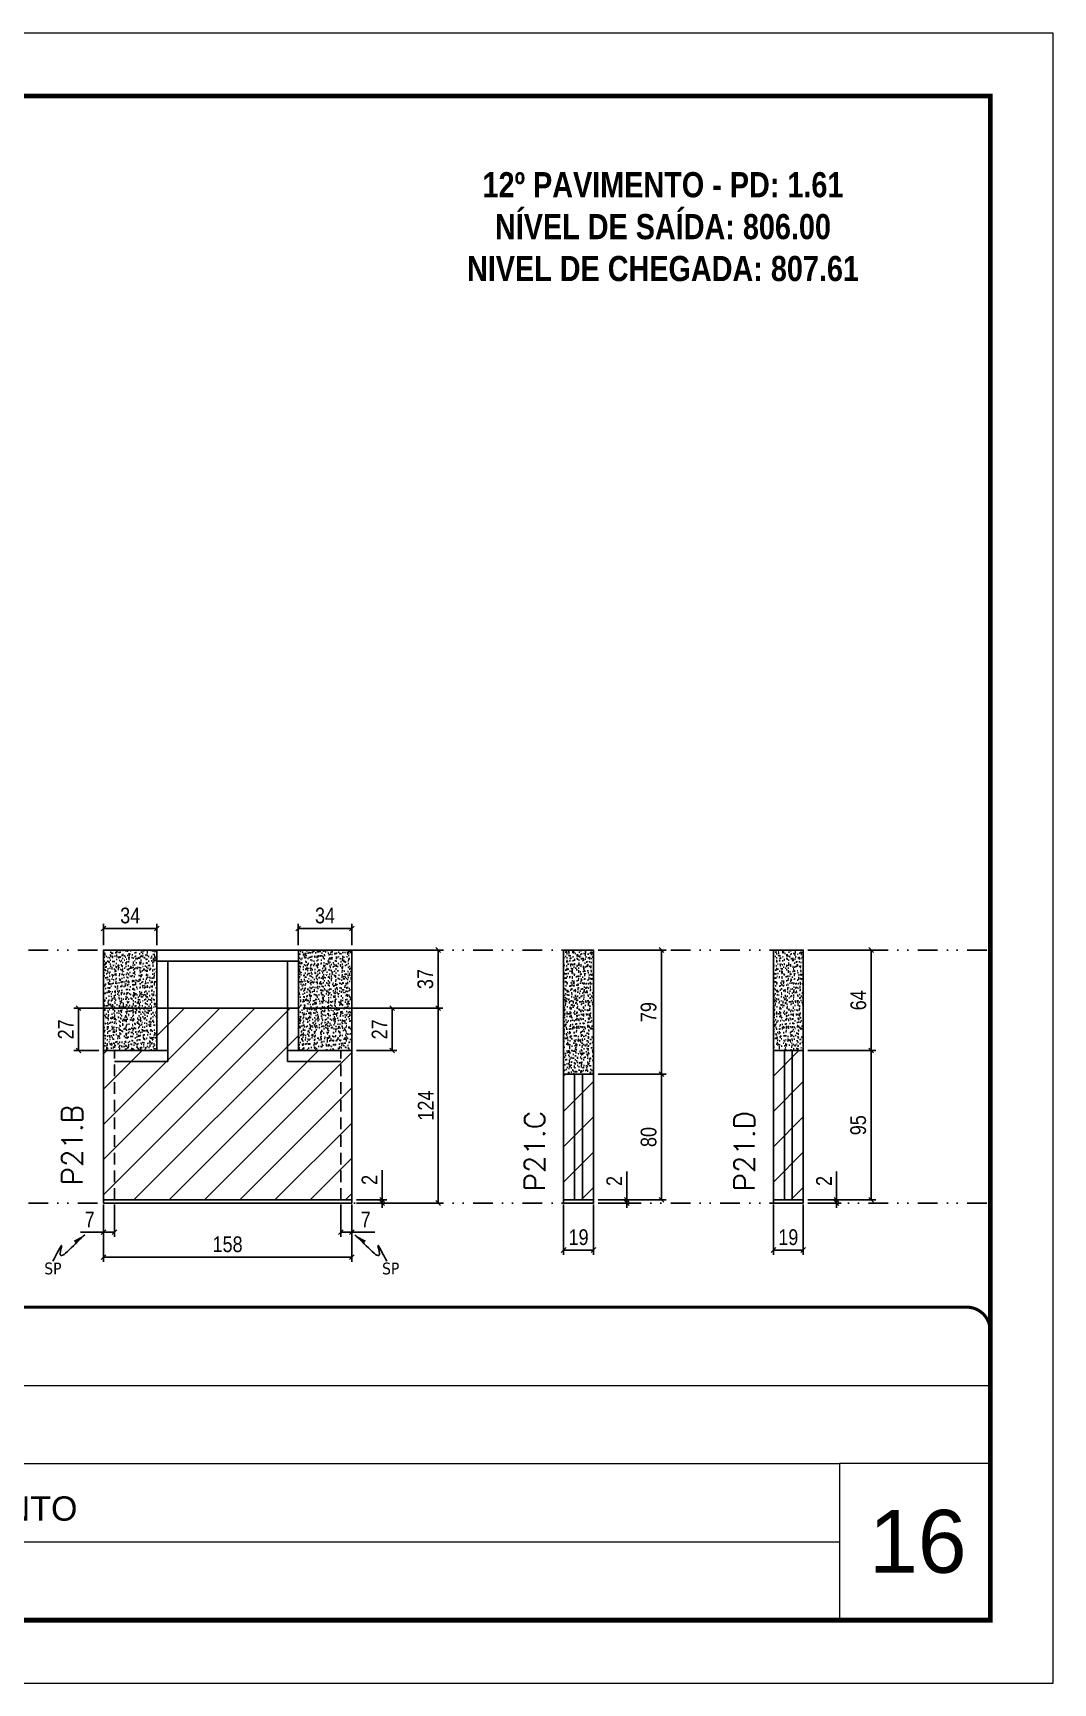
# Model space of a CAD drawing. Extents: x 808 to 7089, y -98 to 17032.
# Drawn here: x 6412 to 7062, y 12537 to 13587 of the extents above; entities that cross this region are included whole.
import ezdxf

# ---------------------------------------------------------------- set-up
doc = ezdxf.new("R2010")
doc.units = 0
for name, pattern in [('CONTINUO', [0]), ('DASHED', [0.75, 0.5, -0.25]), ('DIVIDE2', [0.625, 0.25, -0.125, 0, -0.125, 0, -0.125]), ('HIDDEN', [0.375, 0.25, -0.125])]:
    doc.linetypes.add(name, pattern=pattern)
for name, color, linetype, lineweight in [('CARIMBO', 255, 'Continuous', 9), ('Folhas', 255, 'Continuous', 9), ('REAPROVEITAMENTO', 251, 'Continuous', 9), ('SARRAFO DE PRESSAO', 251, 'DASHED', 9), ('Texto Seção', 7, 'Continuous', 15)]:
    doc.layers.add(name, color=color, linetype=linetype, lineweight=lineweight)
for name, color, linetype in [('COTA', 241, 'Continuous'), ('NOMENCLATURA', 7, 'Continuous'), ('Nível', 160, 'Continuous'), ('Painéis', 200, 'Continuous'), ('SARR_2.2x7', 40, 'Continuous'), ('Sarrafo de Pressão', 42, 'HIDDEN'), ('texto', 7, 'Continuous')]:
    doc.layers.add(name, color=color, linetype=linetype)
doc.styles.add('ARIAL', font='arial.ttf')
doc.styles.add('COTA TECNICA', font='techl___.ttf', dxfattribs={"height": 10})
doc.styles.add('COTA TECNICA-50', font='techl___.ttf', dxfattribs={"height": 10})
doc.styles.add('REGUA-120', font='ROMANS.shx', dxfattribs={"height": 15})
doc.styles.add('ROMANC', font='techb___.ttf', dxfattribs={"height": 2.5})
doc.styles.get("Standard").update_dxf_attribs({"font": 'arial.ttf'})
doc.dimstyles.new('COTA PAINEL-50', dxfattribs={"dimtxt": 10, "dimasz": 3, "dimexe": 3, "dimexo": 3, "dimgap": 3, "dimtad": 1, "dimdec": 1, "dimzin": 12, "dimdsep": 46, "dimtxsty": 'COTA TECNICA-50', "dimblk1": 'OBLIQUE', "dimblk2": 'OBLIQUE', "dimsah": 1, "dimcen": 0.9, "dimclrd": 4, "dimclre": 4, "dimclrt": 240, "dimadec": 1, "dimazin": 3, "dimtfac": 1, "dimtdec": 1, "dimtmove": 0, "dimatfit": 3, "dimfxl": 1, "dimtolj": 1, "dimtzin": 12, "dimarcsym": 0})
doc.dimstyles.new('PAINEL', dxfattribs={"dimtxt": 10, "dimasz": 3, "dimexe": 3, "dimexo": 3, "dimgap": 3, "dimtad": 1, "dimdec": 1, "dimzin": 12, "dimdsep": 46, "dimtxsty": 'COTA TECNICA', "dimblk1": 'OBLIQUE', "dimblk2": 'OBLIQUE', "dimsah": 1, "dimcen": 0.9, "dimclrd": 4, "dimclre": 4, "dimclrt": 240, "dimadec": 1, "dimazin": 3, "dimtfac": 1, "dimtdec": 1, "dimtmove": 0, "dimatfit": 3, "dimfxl": 1, "dimtolj": 1, "dimtzin": 12, "dimarcsym": 0})
doc.dimstyles.get("Standard").update_dxf_attribs({"dimtxt": 0.18, "dimasz": 0.18, "dimexe": 0.18, "dimexo": 0.0625, "dimgap": 0.09, "dimtad": 0, "dimtih": 1, "dimtoh": 1, "dimdec": 4, "dimzin": 0, "dimdsep": 46, "dimtxsty": 'Standard', "dimcen": 0.09, "dimadec": 0, "dimazin": 0, "dimtfac": 1, "dimtdec": 4, "dimtofl": 0, "dimtmove": 0, "dimatfit": 3, "dimfxl": 1, "dimtolj": 1, "dimtzin": 0, "dimarcsym": 0})
pattern_1 = [(50, (-103.8127, 0), (5.4655401, -0.4781726), [0.5715, -6.2865]), (355, (-103.8127, 0), (-1.0573026, 5.7317054), [0.4572, -5.0292175]), (100.451445, (-103.357, -0.04), (4.4082374, 5.2535326), [0.4857003, -5.3427073]), (46.1842, (-103.813, 1.524), (8.1323712, -1.2612698), [0.85725, -9.42975]), (96.63556, (-103.135, 1.419), (7.122124, 7.4227837), [0.7285507, -8.0140682]), (351.18415, (-103.813, 1.524), (7.122124, 7.4227837), [0.685799, -7.543792]), (21, (-103.0507, 1.143), (4.5484317, -3.067956), [0.5715, -6.2865]), (326, (-103.0507, 1.143), (1.8540609, 5.525639), [0.4572, -5.0292]), (71.451445, (-102.6716, 0.8873), (6.4024926, 2.457683), [0.4857003, -5.3426981]), (37.5, (-103.8127, 0), (0.0926581, 2.53665117), [0, -4.96824, 0, -5.1054, 0, -5.04825]), (7.5, (-103.8127, 0), (2.0045899, 3.00541724), [0, -2.91084, 0, -4.85394, 0, -1.92405]), (327.5, (-105.512, 0), (4.06771786, -0.17186232), [0, -1.905, 0, -5.9436, 0, -7.8867]), (317.5, (-106.274, 0), (4.4438754, 0.7627947), [0, -2.4765, 0, -3.94716, 0, -5.6007])]

# ---------------------------------------------------------------- blocks, each defined once
blk = doc.blocks.new('9999999999')
at = {"color": 30, "linetype": 'CONTINUO'}
for p, q in [((98564.6, 34379.6), (99584, 34379.6)), ((98564.6, 34329.8), (99488, 34329.8)), ((99584, 34329.8), (99488, 34329.8)), ((99488, 34329.8), (99488, 34230.2)), ((98564.6, 34280), (99488, 34280))]:
    blk.add_line(p, q, dxfattribs=at)
at = {"color": 30, "linetype": 'CONTINUO', "const_width": 2}
blk.add_lwpolyline([(99584, 34230.2), (99584, 34414.4, 0.414214), (99569, 34429.4), (98229, 34429.4, 0.414214), (98214, 34414.4), (98214, 34245.2, 0.414214), (98229, 34230.2), (99584, 34230.2)], format="xyb", dxfattribs=at)
at = {"layer": 'Folhas'}
blk.add_lwpolyline([(98139, 34190.2), (99624, 34190.2), (99624, 35240.2), (98139, 35240.2)], close=True, dxfattribs=at)
at = {"layer": 'Folhas', "color": 30, "const_width": 3}
blk.add_lwpolyline([(98214, 34230.2), (99584, 34230.2), (99584, 35200.2), (98214, 35200.2)], close=True, dxfattribs=at)
at = {"color": 7, "linetype": 'Continuous', "ltscale": 5, "style": 'ARIAL'}
blk.add_text('12º PAVIMENTO', height=15.483, dxfattribs=at).set_placement((98837.7, 34293.5))
blk = doc.blocks.new('_Oblique')
at = {"color": 0, "linetype": 'ByBlock', "lineweight": -2}
blk.add_line((-0.5, -0.5), (0.5, 0.5), dxfattribs=at)
blk = doc.blocks.new('*D1432')
at = {"layer": 'COTA', "color": 4, "lineweight": -2, "transparency": 16777216}
for p, q in [((6457.3, 12841.2), (6457.3, 12804.8)), ((6615.3, 12841.2), (6615.3, 12804.8)), ((6457.3, 12807.8), (6615.3, 12807.8))]:
    blk.add_line(p, q, dxfattribs=at)
at = {"layer": 'Defpoints', "color": 0, "transparency": 16777216}
for p in [(6457.3, 12844.2), (6615.3, 12844.2), (6615.3, 12807.8)]:
    blk.add_point(p, dxfattribs=at)
at = {"layer": 'COTA', "color": 4, "lineweight": -2, "transparency": 16777216, "xscale": 3, "yscale": 3, "zscale": 3, "rotation": 180}
blk.add_blockref('_Oblique', (6457.3, 12807.8), dxfattribs=at)
at = {"layer": 'COTA', "color": 4, "lineweight": -2, "transparency": 16777216, "xscale": 3, "yscale": 3, "zscale": 3}
blk.add_blockref('_Oblique', (6615.3, 12807.8), dxfattribs=at)
at = {"layer": 'COTA', "color": 240, "transparency": 16777216, "insert": (6536.3, 12815.9), "char_height": 10, "attachment_point": 5, "style": 'COTA TECNICA'}
blk.add_mtext('\\A1;158', dxfattribs=at)
blk = doc.blocks.new('*D1433')
at = {"layer": 'COTA', "color": 4, "lineweight": -2, "transparency": 16777216}
for p, q in [((6457.3, 12839.2), (6457.3, 12820.7)), ((6464.3, 12841.2), (6464.3, 12820.7)), ((6457.3, 12823.7), (6442.6, 12823.7)), ((6464.3, 12823.7), (6457.3, 12823.7))]:
    blk.add_line(p, q, dxfattribs=at)
at = {"layer": 'Defpoints', "color": 0, "transparency": 16777216}
for p in [(6457.3, 12842.2), (6464.3, 12844.2), (6457.3, 12823.7)]:
    blk.add_point(p, dxfattribs=at)
at = {"layer": 'COTA', "color": 4, "lineweight": -2, "transparency": 16777216, "xscale": 3, "yscale": 3, "zscale": 3, "rotation": 180}
blk.add_blockref('_Oblique', (6457.3, 12823.7), dxfattribs=at)
at = {"layer": 'COTA', "color": 4, "lineweight": -2, "transparency": 16777216, "xscale": 3, "yscale": 3, "zscale": 3}
blk.add_blockref('_Oblique', (6464.3, 12823.7), dxfattribs=at)
at = {"layer": 'COTA', "color": 240, "transparency": 16777216, "insert": (6448.5, 12831.7), "char_height": 10, "attachment_point": 5, "style": 'COTA TECNICA-50'}
blk.add_mtext('\\A1;7', dxfattribs=at)
blk = doc.blocks.new('*D1434')
at = {"layer": 'COTA', "color": 4, "lineweight": -2, "transparency": 16777216}
for p, q in [((6608.3, 12841.2), (6608.3, 12820.7)), ((6615.3, 12839.2), (6615.3, 12820.7)), ((6608.3, 12823.7), (6615.3, 12823.7)), ((6615.3, 12823.7), (6630.1, 12823.7))]:
    blk.add_line(p, q, dxfattribs=at)
at = {"layer": 'Defpoints', "color": 0, "transparency": 16777216}
for p in [(6608.3, 12844.2), (6615.3, 12842.2), (6615.3, 12823.7)]:
    blk.add_point(p, dxfattribs=at)
at = {"layer": 'COTA', "color": 4, "lineweight": -2, "transparency": 16777216, "xscale": 3, "yscale": 3, "zscale": 3, "rotation": 180}
blk.add_blockref('_Oblique', (6608.3, 12823.7), dxfattribs=at)
at = {"layer": 'COTA', "color": 4, "lineweight": -2, "transparency": 16777216, "xscale": 3, "yscale": 3, "zscale": 3}
blk.add_blockref('_Oblique', (6615.3, 12823.7), dxfattribs=at)
at = {"layer": 'COTA', "color": 240, "transparency": 16777216, "insert": (6624.2, 12831.7), "char_height": 10, "attachment_point": 5, "style": 'COTA TECNICA-50'}
blk.add_mtext('\\A1;7', dxfattribs=at)
blk = doc.blocks.new('*D1435')
at = {"layer": 'COTA', "color": 4, "lineweight": -2, "transparency": 16777216}
for p, q in [((6634.6, 12844.2), (6634.6, 12863)), ((6618.3, 12844.2), (6637.6, 12844.2)), ((6618.3, 12842.2), (6637.6, 12842.2)), ((6634.6, 12842.2), (6634.6, 12844.2)), ((6634.6, 12842.2), (6634.6, 12839.2))]:
    blk.add_line(p, q, dxfattribs=at)
at = {"layer": 'Defpoints', "color": 0, "transparency": 16777216}
for p in [(6615.3, 12844.2), (6615.3, 12842.2), (6634.6, 12842.2)]:
    blk.add_point(p, dxfattribs=at)
at = {"layer": 'COTA', "color": 4, "lineweight": -2, "transparency": 16777216, "xscale": 3, "yscale": 3, "zscale": 3}
for p, rotation in [((6634.6, 12844.2), 270), ((6634.6, 12842.2), 90)]:
    blk.add_blockref('_Oblique', p, dxfattribs=dict(at, rotation=rotation))
at = {"layer": 'COTA', "color": 240, "transparency": 16777216, "insert": (6626.6, 12856.9), "char_height": 10, "attachment_point": 5, "rotation": 90, "style": 'COTA TECNICA-50'}
blk.add_mtext('\\A1;2', dxfattribs=at)
blk = doc.blocks.new('*D1436')
at = {"layer": 'COTA', "color": 4, "lineweight": -2, "transparency": 16777216}
for p, q in [((6883.7, 12841.2), (6883.7, 12809.3)), ((6902.7, 12841.2), (6902.7, 12809.3)), ((6883.7, 12812.3), (6902.7, 12812.3))]:
    blk.add_line(p, q, dxfattribs=at)
at = {"layer": 'Defpoints', "color": 0, "transparency": 16777216}
for p in [(6883.7, 12844.2), (6902.7, 12844.2), (6902.7, 12812.3)]:
    blk.add_point(p, dxfattribs=at)
at = {"layer": 'COTA', "color": 4, "lineweight": -2, "transparency": 16777216, "xscale": 3, "yscale": 3, "zscale": 3, "rotation": 180}
blk.add_blockref('_Oblique', (6883.7, 12812.3), dxfattribs=at)
at = {"layer": 'COTA', "color": 4, "lineweight": -2, "transparency": 16777216, "xscale": 3, "yscale": 3, "zscale": 3}
blk.add_blockref('_Oblique', (6902.7, 12812.3), dxfattribs=at)
at = {"layer": 'COTA', "color": 240, "transparency": 16777216, "insert": (6893.2, 12820.4), "char_height": 10, "attachment_point": 5, "style": 'COTA TECNICA'}
blk.add_mtext('\\A1;19', dxfattribs=at)
blk = doc.blocks.new('*D1437')
at = {"layer": 'COTA', "color": 4, "lineweight": -2, "transparency": 16777216}
for p, q in [((6923.9, 12844.2), (6923.9, 12862.3)), ((6905.7, 12844.2), (6926.9, 12844.2)), ((6905.7, 12842.2), (6926.9, 12842.2)), ((6923.9, 12842.2), (6923.9, 12844.2)), ((6923.9, 12842.2), (6923.9, 12839.2))]:
    blk.add_line(p, q, dxfattribs=at)
at = {"layer": 'Defpoints', "color": 0, "transparency": 16777216}
for p in [(6902.7, 12844.2), (6902.7, 12842.2), (6923.9, 12844.2)]:
    blk.add_point(p, dxfattribs=at)
at = {"layer": 'COTA', "color": 4, "lineweight": -2, "transparency": 16777216, "xscale": 3, "yscale": 3, "zscale": 3}
for p, rotation in [((6923.9, 12844.2), 270), ((6923.9, 12842.2), 90)]:
    blk.add_blockref('_Oblique', p, dxfattribs=dict(at, rotation=rotation))
at = {"layer": 'COTA', "color": 240, "transparency": 16777216, "insert": (6915.9, 12856.2), "char_height": 10, "attachment_point": 5, "rotation": 90, "style": 'COTA TECNICA-50'}
blk.add_mtext('\\A1;2', dxfattribs=at)
blk = doc.blocks.new('*D1450')
at = {"layer": 'COTA', "color": 4, "linetype": 'ByBlock', "lineweight": -2, "transparency": 16777216}
for p, q in [((6905.7, 13003.2), (6948.9, 13003.2)), ((6945.9, 13003.2), (6945.9, 12939.2)), ((6905.7, 12939.2), (6948.9, 12939.2))]:
    blk.add_line(p, q, dxfattribs=at)
at = {"layer": 'Defpoints', "color": 0, "linetype": 'ByBlock', "transparency": 16777216}
for p in [(6902.7, 13003.2), (6902.7, 12939.2), (6945.9, 12939.2)]:
    blk.add_point(p, dxfattribs=at)
at = {"layer": 'COTA', "color": 4, "linetype": 'ByBlock', "lineweight": -2, "transparency": 16777216, "xscale": 3, "yscale": 3, "zscale": 3}
for p, rotation in [((6945.9, 13003.2), 90), ((6945.9, 12939.2), 270)]:
    blk.add_blockref('_Oblique', p, dxfattribs=dict(at, rotation=rotation))
at = {"layer": 'COTA', "color": 240, "linetype": 'ByBlock', "transparency": 16777216, "insert": (6937.8, 12971.2), "char_height": 10, "attachment_point": 5, "rotation": 90, "style": 'COTA TECNICA'}
blk.add_mtext('\\A1;64', dxfattribs=at)
blk = doc.blocks.new('*D1451')
at = {"layer": 'COTA', "color": 4, "lineweight": -2, "transparency": 16777216}
for p, q in [((6905.7, 12939.2), (6948.9, 12939.2)), ((6945.9, 12844.2), (6945.9, 12939.2)), ((6905.7, 12844.2), (6948.9, 12844.2))]:
    blk.add_line(p, q, dxfattribs=at)
at = {"layer": 'Defpoints', "color": 0, "transparency": 16777216}
for p in [(6902.7, 12939.2), (6945.9, 12939.2), (6902.7, 12844.2)]:
    blk.add_point(p, dxfattribs=at)
at = {"layer": 'COTA', "color": 4, "lineweight": -2, "transparency": 16777216, "xscale": 3, "yscale": 3, "zscale": 3}
for p, rotation in [((6945.9, 12939.2), 90), ((6945.9, 12844.2), 270)]:
    blk.add_blockref('_Oblique', p, dxfattribs=dict(at, rotation=rotation))
at = {"layer": 'COTA', "color": 240, "transparency": 16777216, "insert": (6937.7, 12891.7), "char_height": 10, "attachment_point": 5, "rotation": 90, "style": 'COTA TECNICA-50'}
blk.add_mtext('\\A1;95', dxfattribs=at)
blk = doc.blocks.new('*D1438')
at = {"layer": 'COTA', "color": 4, "lineweight": -2, "transparency": 16777216}
for p, q in [((6457.3, 13006.2), (6457.3, 13019.9)), ((6491.3, 13016.9), (6457.3, 13016.9)), ((6491.3, 13006.2), (6491.3, 13019.9))]:
    blk.add_line(p, q, dxfattribs=at)
at = {"layer": 'Defpoints', "color": 0, "transparency": 16777216}
for p in [(6457.3, 13016.9), (6457.3, 13003.2), (6491.3, 13003.2)]:
    blk.add_point(p, dxfattribs=at)
at = {"layer": 'COTA', "color": 4, "lineweight": -2, "transparency": 16777216, "xscale": 3, "yscale": 3, "zscale": 3, "rotation": 180}
blk.add_blockref('_Oblique', (6457.3, 13016.9), dxfattribs=at)
at = {"layer": 'COTA', "color": 4, "lineweight": -2, "transparency": 16777216, "xscale": 3, "yscale": 3, "zscale": 3}
blk.add_blockref('_Oblique', (6491.3, 13016.9), dxfattribs=at)
at = {"layer": 'COTA', "color": 240, "transparency": 16777216, "insert": (6474.3, 13025.1), "char_height": 10, "attachment_point": 5, "style": 'COTA TECNICA'}
blk.add_mtext('\\A1;34', dxfattribs=at)
blk = doc.blocks.new('*D1452')
at = {"layer": 'COTA', "color": 4, "lineweight": -2, "transparency": 16777216}
for p, q in [((6488.3, 12966.2), (6438.4, 12966.2)), ((6441.4, 12939.2), (6441.4, 12966.2)), ((6454.3, 12939.2), (6438.4, 12939.2))]:
    blk.add_line(p, q, dxfattribs=at)
at = {"layer": 'Defpoints', "color": 0, "transparency": 16777216}
for p in [(6441.4, 12966.2), (6491.3, 12966.2), (6457.3, 12939.2)]:
    blk.add_point(p, dxfattribs=at)
at = {"layer": 'COTA', "color": 4, "lineweight": -2, "transparency": 16777216, "xscale": 3, "yscale": 3, "zscale": 3}
for p, rotation in [((6441.4, 12966.2), 90), ((6441.4, 12939.2), 270)]:
    blk.add_blockref('_Oblique', p, dxfattribs=dict(at, rotation=rotation))
at = {"layer": 'COTA', "color": 240, "transparency": 16777216, "insert": (6433.3, 12952.7), "char_height": 10, "attachment_point": 5, "rotation": 90, "style": 'COTA TECNICA'}
blk.add_mtext('\\A1;27', dxfattribs=at)
blk = doc.blocks.new('*D1453')
at = {"layer": 'COTA', "color": 4, "lineweight": -2, "transparency": 16777216}
for p, q in [((6584.3, 12966.2), (6644.1, 12966.2)), ((6641.1, 12966.2), (6641.1, 12939.2)), ((6618.3, 12939.2), (6644.1, 12939.2))]:
    blk.add_line(p, q, dxfattribs=at)
at = {"layer": 'Defpoints', "color": 0, "transparency": 16777216}
for p in [(6581.3, 12966.2), (6615.3, 12939.2), (6641.1, 12939.2)]:
    blk.add_point(p, dxfattribs=at)
at = {"layer": 'COTA', "color": 4, "lineweight": -2, "transparency": 16777216, "xscale": 3, "yscale": 3, "zscale": 3}
for p, rotation in [((6641.1, 12966.2), 90), ((6641.1, 12939.2), 270)]:
    blk.add_blockref('_Oblique', p, dxfattribs=dict(at, rotation=rotation))
at = {"layer": 'COTA', "color": 240, "transparency": 16777216, "insert": (6633, 12952.7), "char_height": 10, "attachment_point": 5, "rotation": 90, "style": 'COTA TECNICA'}
blk.add_mtext('\\A1;27', dxfattribs=at)
blk = doc.blocks.new('*D1454')
at = {"layer": 'COTA', "color": 4, "lineweight": -2, "transparency": 16777216}
for p, q in [((6581.3, 13006.2), (6581.3, 13019.9)), ((6581.3, 13016.9), (6615.3, 13016.9)), ((6615.3, 13006.2), (6615.3, 13019.9))]:
    blk.add_line(p, q, dxfattribs=at)
at = {"layer": 'Defpoints', "color": 0, "transparency": 16777216}
for p in [(6615.3, 13016.9), (6581.3, 13003.2), (6615.3, 13003.2)]:
    blk.add_point(p, dxfattribs=at)
at = {"layer": 'COTA', "color": 4, "lineweight": -2, "transparency": 16777216, "xscale": 3, "yscale": 3, "zscale": 3, "rotation": 180}
blk.add_blockref('_Oblique', (6581.3, 13016.9), dxfattribs=at)
at = {"layer": 'COTA', "color": 4, "lineweight": -2, "transparency": 16777216, "xscale": 3, "yscale": 3, "zscale": 3}
blk.add_blockref('_Oblique', (6615.3, 13016.9), dxfattribs=at)
at = {"layer": 'COTA', "color": 240, "transparency": 16777216, "insert": (6598.3, 13025.1), "char_height": 10, "attachment_point": 5, "style": 'COTA TECNICA'}
blk.add_mtext('\\A1;34', dxfattribs=at)
blk = doc.blocks.new('*D1455')
at = {"layer": 'COTA', "color": 4, "lineweight": -2, "transparency": 16777216}
for p, q in [((6584.3, 12966.2), (6673.4, 12966.2)), ((6670.4, 12842.2), (6670.4, 12966.2)), ((6618.3, 12842.2), (6673.4, 12842.2))]:
    blk.add_line(p, q, dxfattribs=at)
at = {"layer": 'Defpoints', "color": 0, "transparency": 16777216}
for p in [(6581.3, 12966.2), (6670.4, 12966.2), (6615.3, 12842.2)]:
    blk.add_point(p, dxfattribs=at)
at = {"layer": 'COTA', "color": 4, "lineweight": -2, "transparency": 16777216, "xscale": 3, "yscale": 3, "zscale": 3}
for p, rotation in [((6670.4, 12966.2), 90), ((6670.4, 12842.2), 270)]:
    blk.add_blockref('_Oblique', p, dxfattribs=dict(at, rotation=rotation))
at = {"layer": 'COTA', "color": 240, "transparency": 16777216, "insert": (6662.4, 12904.2), "char_height": 10, "attachment_point": 5, "rotation": 90, "style": 'COTA TECNICA'}
blk.add_mtext('\\A1;124', dxfattribs=at)
blk = doc.blocks.new('*D1456')
at = {"layer": 'COTA', "color": 4, "lineweight": -2, "transparency": 16777216}
for p, q in [((6584.3, 13003.2), (6673.4, 13003.2)), ((6670.4, 12966.2), (6670.4, 13003.2)), ((6584.3, 12966.2), (6673.4, 12966.2))]:
    blk.add_line(p, q, dxfattribs=at)
at = {"layer": 'Defpoints', "color": 0, "transparency": 16777216}
for p in [(6581.3, 13003.2), (6670.4, 13003.2), (6581.3, 12966.2)]:
    blk.add_point(p, dxfattribs=at)
at = {"layer": 'COTA', "color": 4, "lineweight": -2, "transparency": 16777216, "xscale": 3, "yscale": 3, "zscale": 3}
for p, rotation in [((6670.4, 13003.2), 90), ((6670.4, 12966.2), 270)]:
    blk.add_blockref('_Oblique', p, dxfattribs=dict(at, rotation=rotation))
at = {"layer": 'COTA', "color": 240, "transparency": 16777216, "insert": (6662.2, 12984.7), "char_height": 10, "attachment_point": 5, "rotation": 90, "style": 'COTA TECNICA'}
blk.add_mtext('\\A1;37', dxfattribs=at)
blk = doc.blocks.new('*D2091')
at = {"layer": 'COTA', "color": 4, "lineweight": -2, "transparency": 16777216}
for p, q in [((6750.2, 12841.2), (6750.2, 12809.3)), ((6769.2, 12841.2), (6769.2, 12809.3)), ((6750.2, 12812.3), (6769.2, 12812.3))]:
    blk.add_line(p, q, dxfattribs=at)
at = {"layer": 'Defpoints', "color": 0, "transparency": 16777216}
for p in [(6750.2, 12844.2), (6769.2, 12844.2), (6769.2, 12812.3)]:
    blk.add_point(p, dxfattribs=at)
at = {"layer": 'COTA', "color": 4, "lineweight": -2, "transparency": 16777216, "xscale": 3, "yscale": 3, "zscale": 3, "rotation": 180}
blk.add_blockref('_Oblique', (6750.2, 12812.3), dxfattribs=at)
at = {"layer": 'COTA', "color": 4, "lineweight": -2, "transparency": 16777216, "xscale": 3, "yscale": 3, "zscale": 3}
blk.add_blockref('_Oblique', (6769.2, 12812.3), dxfattribs=at)
at = {"layer": 'COTA', "color": 240, "transparency": 16777216, "insert": (6759.7, 12820.4), "char_height": 10, "attachment_point": 5, "style": 'COTA TECNICA'}
blk.add_mtext('\\A1;19', dxfattribs=at)
blk = doc.blocks.new('*D2092')
at = {"layer": 'COTA', "color": 4, "lineweight": -2, "transparency": 16777216}
for p, q in [((6790.4, 12844.2), (6790.4, 12862.3)), ((6772.2, 12844.2), (6793.4, 12844.2)), ((6772.2, 12842.2), (6793.4, 12842.2)), ((6790.4, 12842.2), (6790.4, 12844.2)), ((6790.4, 12842.2), (6790.4, 12839.2))]:
    blk.add_line(p, q, dxfattribs=at)
at = {"layer": 'Defpoints', "color": 0, "transparency": 16777216}
for p in [(6769.2, 12844.2), (6769.2, 12842.2), (6790.4, 12844.2)]:
    blk.add_point(p, dxfattribs=at)
at = {"layer": 'COTA', "color": 4, "lineweight": -2, "transparency": 16777216, "xscale": 3, "yscale": 3, "zscale": 3}
for p, rotation in [((6790.4, 12844.2), 270), ((6790.4, 12842.2), 90)]:
    blk.add_blockref('_Oblique', p, dxfattribs=dict(at, rotation=rotation))
at = {"layer": 'COTA', "color": 240, "transparency": 16777216, "insert": (6782.4, 12856.2), "char_height": 10, "attachment_point": 5, "rotation": 90, "style": 'COTA TECNICA-50'}
blk.add_mtext('\\A1;2', dxfattribs=at)
blk = doc.blocks.new('*D2093')
at = {"layer": 'COTA', "color": 4, "linetype": 'ByBlock', "lineweight": -2, "transparency": 16777216}
for p, q in [((6772.2, 13003.2), (6815.4, 13003.2)), ((6812.4, 13003.2), (6812.4, 12924.2)), ((6772.2, 12924.2), (6815.4, 12924.2))]:
    blk.add_line(p, q, dxfattribs=at)
at = {"layer": 'Defpoints', "color": 0, "linetype": 'ByBlock', "transparency": 16777216}
for p in [(6769.2, 13003.2), (6769.2, 12924.2), (6812.4, 12924.2)]:
    blk.add_point(p, dxfattribs=at)
at = {"layer": 'COTA', "color": 4, "linetype": 'ByBlock', "lineweight": -2, "transparency": 16777216, "xscale": 3, "yscale": 3, "zscale": 3}
for p, rotation in [((6812.4, 13003.2), 90), ((6812.4, 12924.2), 270)]:
    blk.add_blockref('_Oblique', p, dxfattribs=dict(at, rotation=rotation))
at = {"layer": 'COTA', "color": 240, "linetype": 'ByBlock', "transparency": 16777216, "insert": (6804.3, 12963.7), "char_height": 10, "attachment_point": 5, "rotation": 90, "style": 'COTA TECNICA'}
blk.add_mtext('\\A1;79', dxfattribs=at)
blk = doc.blocks.new('*D2094')
at = {"layer": 'COTA', "color": 4, "lineweight": -2, "transparency": 16777216}
for p, q in [((6772.2, 12924.2), (6815.4, 12924.2)), ((6812.4, 12844.2), (6812.4, 12924.2)), ((6772.2, 12844.2), (6815.4, 12844.2))]:
    blk.add_line(p, q, dxfattribs=at)
at = {"layer": 'Defpoints', "color": 0, "transparency": 16777216}
for p in [(6769.2, 12924.2), (6812.4, 12924.2), (6769.2, 12844.2)]:
    blk.add_point(p, dxfattribs=at)
at = {"layer": 'COTA', "color": 4, "lineweight": -2, "transparency": 16777216, "xscale": 3, "yscale": 3, "zscale": 3}
for p, rotation in [((6812.4, 12924.2), 90), ((6812.4, 12844.2), 270)]:
    blk.add_blockref('_Oblique', p, dxfattribs=dict(at, rotation=rotation))
at = {"layer": 'COTA', "color": 240, "transparency": 16777216, "insert": (6804.3, 12884.2), "char_height": 10, "attachment_point": 5, "rotation": 90, "style": 'COTA TECNICA-50'}
blk.add_mtext('\\A1;80', dxfattribs=at)

msp = doc.modelspace()

# ---------------------------------------------------------------- hatches: boundary and pattern name
at = {"layer": 'COTA', "linetype": 'ByBlock'}
h = msp.add_hatch(dxfattribs=at)
h.set_pattern_fill('AR-CONC', color=256, scale=0.03)
h.set_pattern_definition(pattern_1)
h.paths.add_polyline_path([(6491.35, 13003.17), (6457.35, 13003.17), (6457.35, 12939.17), (6491.35, 12939.17)])
h = msp.add_hatch(dxfattribs=at)
h.set_pattern_fill('AR-CONC', color=256, scale=0.03)
h.set_pattern_definition(pattern_1)
h.paths.add_polyline_path([(6581.35, 12939.17), (6615.35, 12939.17), (6615.35, 13003.17), (6581.35, 13003.17)])
h = msp.add_hatch(dxfattribs=at)
h.set_pattern_fill('AR-CONC', color=256, scale=0.03)
h.set_pattern_definition([(50, (-2338.9363, 8855.197), (5.46554, -0.4781726), [0.5715, -6.2865]), (355, (-2338.936, 8855.197), (-1.0573026, 5.7317054), [0.4572, -5.0292175]), (100.451445, (-2338.481, 8855.1574), (4.4082374, 5.2535326), [0.4857003, -5.3427073]), (46.1842, (-2338.936, 8856.721), (8.132371, -1.26127), [0.85725, -9.42975]), (96.63556, (-2338.2586, 8856.616), (7.122124, 7.422784), [0.728551, -8.014068]), (351.18415, (-2338.936, 8856.721), (7.122124, 7.422784), [0.685799, -7.543792]), (21, (-2338.1743, 8856.34), (4.5484317, -3.067956), [0.5715, -6.2865]), (326, (-2338.174, 8856.34), (1.854061, 5.525639), [0.4572, -5.0292]), (71.451445, (-2337.795, 8856.0845), (6.4024926, 2.457683), [0.4857003, -5.342698]), (37.5, (-2338.9363, 8855.1972), (0.0926581, 2.53665117), [0, -4.96824, 0, -5.1054, 0, -5.04825]), (7.5, (-2338.9363, 8855.1972), (2.0045899, 3.00541724), [0, -2.91084, 0, -4.85394, 0, -1.92405]), (327.5, (-2340.6355, 8855.1972), (4.06771786, -0.1718623), [0, -1.905, 0, -5.9436, 0, -7.8867]), (317.5, (-2341.3975, 8855.1972), (4.4438754, 0.7627947), [0, -2.4765, 0, -3.94716, 0, -5.6007])])
h.paths.add_polyline_path([(6769.19, 13003.19), (6750.19, 13003.19), (6750.19, 12924.17), (6769.19, 12924.17)])
h = msp.add_hatch(dxfattribs=at)
h.set_pattern_fill('AR-CONC', color=256, scale=0.03)
h.set_pattern_definition([(50, (-2205.463, 8855.197), (5.46554, -0.4781726), [0.5715, -6.2865]), (355, (-2205.463, 8855.197), (-1.0573026, 5.7317054), [0.4572, -5.0292175]), (100.451445, (-2205.0075, 8855.1574), (4.4082374, 5.2535326), [0.4857003, -5.3427073]), (46.1842, (-2205.463, 8856.721), (8.132371, -1.26127), [0.85725, -9.42975]), (96.63556, (-2204.785, 8856.616), (7.122124, 7.422784), [0.728551, -8.014068]), (351.18415, (-2205.463, 8856.721), (7.122124, 7.422784), [0.685799, -7.543792]), (21, (-2204.701, 8856.34), (4.5484317, -3.067956), [0.5715, -6.2865]), (326, (-2204.701, 8856.34), (1.854061, 5.525639), [0.4572, -5.0292]), (71.451445, (-2204.322, 8856.0845), (6.4024926, 2.457683), [0.4857003, -5.342698]), (37.5, (-2205.463, 8855.1972), (0.0926581, 2.53665117), [0, -4.96824, 0, -5.1054, 0, -5.04825]), (7.5, (-2205.463, 8855.1972), (2.0045899, 3.00541724), [0, -2.91084, 0, -4.85394, 0, -1.92405]), (327.5, (-2207.1622, 8855.1972), (4.06771786, -0.1718623), [0, -1.905, 0, -5.9436, 0, -7.8867]), (317.5, (-2207.9242, 8855.1972), (4.4438754, 0.7627947), [0, -2.4765, 0, -3.94716, 0, -5.6007])])
h.paths.add_polyline_path([(6902.66, 13003.19), (6883.66, 13003.19), (6883.66, 12939.17), (6902.66, 12939.17)])
at = {"layer": 'REAPROVEITAMENTO'}
h = msp.add_hatch(dxfattribs=at)
h.set_pattern_fill('ANSI31', color=256, scale=5)
h.set_pattern_definition([(45, (-103.813, 0), (-11.22532, 11.22532), [])])
h.paths.add_polyline_path([(6491.35, 12939.17), (6457.35, 12939.17), (6457.35, 12921.17), (6457.35, 12844.17), (6615.35, 12844.17), (6615.35, 12921.17), (6615.35, 12939.17), (6581.35, 12939.17), (6581.35, 12966.17), (6491.35, 12966.17)])
h = msp.add_hatch(dxfattribs=at)
h.set_pattern_fill('ANSI31', color=256, scale=5)
h.paths.add_polyline_path([(6902.66, 12939.17), (6883.66, 12939.17), (6883.66, 12844.17), (6902.66, 12844.17)])
h = msp.add_hatch(dxfattribs=at)
h.set_pattern_fill('ANSI31', color=256, scale=5)
h.set_pattern_definition([(45, (-133.473, 0), (-11.22532, 11.22532), [])])
h.paths.add_polyline_path([(6750.19, 12924.17), (6750.19, 12844.17), (6769.19, 12844.17), (6769.19, 12924.17)])

# ---------------------------------------------------------------- linework, layer by layer
at = {"layer": 'COTA', "linetype": 'ByBlock'}
for p, q in [((6457.35, 13003.17), (6457.35, 13003.17)), ((6457.35, 12939.17), (6457.35, 13003.17)), ((6457.35, 13003.17), (6615.35, 13003.17)), ((6615.35, 12939.17), (6615.35, 13003.17))]:
    msp.add_line(p, q, dxfattribs=at)
for points in [[(6750.19, 12924.17), (6769.19, 12924.17), (6769.19, 13003.19), (6750.19, 13003.19)], [(6883.66, 12939.17), (6902.66, 12939.17), (6902.66, 13003.19), (6883.66, 13003.19)]]:
    msp.add_lwpolyline(points, close=True, dxfattribs=at)
at = {"layer": 'Nível', "color": 4, "linetype": 'DIVIDE2', "ltscale": 50}
for p, q in [((6000.71, 13003.17), (7021.67, 13003.17)), ((6000.71, 12842.17), (7021.67, 12842.17))]:
    msp.add_line(p, q, dxfattribs=at)
at = {"layer": 'Painéis'}
for p, q in [((6491.35, 12939.17), (6491.35, 13003.17)), ((6491.35, 13003.17), (6581.35, 13003.17)), ((6581.35, 12939.17), (6581.35, 13003.17)), ((6491.35, 12966.17), (6581.35, 12966.17)), ((6457.35, 12939.17), (6491.35, 12939.17)), ((6457.35, 12939.17), (6457.35, 12921.17)), ((6615.35, 12939.17), (6581.35, 12939.17)), ((6615.35, 12921.17), (6615.35, 12939.17)), ((6883.66, 12939.17), (6883.66, 12844.17)), ((6883.66, 12939.17), (6902.66, 12939.17)), ((6902.66, 12939.17), (6902.66, 12844.17)), ((6457.35, 12921.17), (6457.35, 12844.17)), ((6615.35, 12844.17), (6615.35, 12921.17)), ((6750.19, 12924.17), (6750.19, 12844.17)), ((6750.19, 12924.17), (6769.19, 12924.17)), ((6769.19, 12924.17), (6769.19, 12844.17)), ((6457.35, 12844.17), (6615.35, 12844.17)), ((6457.35, 12842.17), (6457.35, 12844.17)), ((6457.35, 12844.17), (6615.35, 12844.17)), ((6615.35, 12842.17), (6457.35, 12842.17)), ((6615.35, 12844.17), (6615.35, 12842.17)), ((6750.19, 12844.17), (6769.19, 12844.17)), ((6750.19, 12844.17), (6769.19, 12844.17)), ((6750.19, 12842.17), (6750.19, 12844.17)), ((6769.19, 12842.17), (6750.19, 12842.17)), ((6769.19, 12844.17), (6769.19, 12842.17)), ((6883.66, 12844.17), (6902.66, 12844.17)), ((6883.66, 12844.17), (6902.66, 12844.17)), ((6883.66, 12842.17), (6883.66, 12844.17)), ((6902.66, 12842.17), (6883.66, 12842.17)), ((6902.66, 12844.17), (6902.66, 12842.17))]:
    msp.add_line(p, q, dxfattribs=at)
at = {"layer": 'SARR_2.2x7'}
for p, q in [((6491.35, 12996.17), (6581.35, 12996.17)), ((6498.35, 12966.17), (6498.35, 12996.17)), ((6574.35, 12966.17), (6574.35, 12996.17)), ((6498.35, 12939.17), (6498.35, 12966.17)), ((6574.35, 12939.17), (6574.35, 12966.17)), ((6498.35, 12939.17), (6491.35, 12939.17)), ((6498.35, 12939.17), (6498.35, 12932.17)), ((6574.35, 12939.17), (6581.35, 12939.17)), ((6574.35, 12939.17), (6574.35, 12932.17)), ((6890.66, 12939.17), (6890.66, 12844.17)), ((6895.66, 12939.17), (6895.66, 12844.17)), ((6498.35, 12932.17), (6464.35, 12932.17)), ((6574.35, 12932.17), (6608.35, 12932.17)), ((6757.19, 12924.17), (6757.19, 12844.17)), ((6762.19, 12924.17), (6762.19, 12844.17))]:
    msp.add_line(p, q, dxfattribs=at)
at = {"layer": 'Sarrafo de Pressão', "ltscale": 30}
for p, q in [((6464.35, 12844.17), (6464.35, 12939.17)), ((6608.35, 12844.17), (6608.35, 12939.17))]:
    msp.add_line(p, q, dxfattribs=at)

# ---------------------------------------------------------------- block references
at = {"layer": 'SARRAFO DE PRESSAO', "color": 6, "linetype": 'ByBlock'}
msp.add_blockref('9999999999', (-92562.31, -21653.45), dxfattribs=at)

# ---------------------------------------------------------------- texts
at = {"layer": 'CARIMBO', "style": 'ARIAL'}
msp.add_text('16', height=40, dxfattribs=at).set_placement((6944.53, 12606.9))
at = {"layer": 'NOMENCLATURA', "color": 2, "insert": (6813.41, 13524.89), "char_height": 16, "attachment_point": 2, "style": 'ROMANC'}
msp.add_mtext_dynamic_manual_height_columns('\\P12º PAVIMENTO - PD: 1.61\\PNÍVEL DE SAÍDA: 806.00\\PNIVEL DE CHEGADA: 807.61', width=328.3607, gutter_width=1, heights=[0], dxfattribs=at)
at = {"layer": 'texto', "color": 0, "char_height": 7.5, "attachment_point": 5}
for insert in [(6425.1, 12800.49), (6640.13, 12800.49)]:
    msp.add_mtext('{\\fTahoma|b0|i0|c0|p34;\\C4;SP}', dxfattribs=dict(at, insert=insert))
at = {"layer": 'Texto Seção', "char_height": 13, "width": 285.3299, "attachment_point": 7, "rotation": 90, "style": 'REGUA-120'}
for s, insert in [('P21.B', (6443.88, 12853.42)), ('P21.C', (6738.29, 12849.58)), ('P21.D', (6871.77, 12849.58))]:
    msp.add_mtext(s, dxfattribs=dict(at, insert=insert))

# ---------------------------------------------------------------- dimensions: what is measured, and where the dimension line sits
at = {"layer": 'COTA'}
for base, p1, p2, dimstyle, picture, middle in [((6457.35, 13016.89), (6491.35, 13003.17), (6457.35, 13003.17), 'PAINEL', '*D1438', (6474.35, 13025.11)), ((6615.35, 13016.89), (6581.35, 13003.17), (6615.35, 13003.17), 'PAINEL', '*D1454', (6598.35, 13025.11)), ((6615.35, 12823.66), (6608.35, 12844.17), (6615.35, 12842.17), 'COTA PAINEL-50', '*D1434', (6624.22, 12831.73))]:
    dim = msp.add_linear_dim(base=base, p1=p1, p2=p2, dimstyle=dimstyle, dxfattribs=at)
    dim.commit()
    dim.dimension.update_dxf_attribs({"geometry": picture, "text_midpoint": middle})
dim = msp.add_linear_dim(base=(6670.43, 13003.17), p1=(6581.35, 12966.17), p2=(6581.35, 13003.17), angle=90, dimstyle='PAINEL', override={"dimtmove": 1}, dxfattribs=at)
dim.commit()
dim.dimension.update_dxf_attribs({"geometry": '*D1456', "text_midpoint": (6662.21, 12984.67)})
at = {"layer": 'COTA', "linetype": 'ByBlock'}
for base, p1, p2, picture, middle in [((6812.4, 12924.17), (6769.19, 13003.19), (6769.19, 12924.17), '*D2093', (6804.3, 12963.68)), ((6945.87, 12939.17), (6902.66, 13003.19), (6902.66, 12939.17), '*D1450', (6937.77, 12971.18))]:
    dim = msp.add_linear_dim(base=base, p1=p1, p2=p2, angle=90, dimstyle='PAINEL', dxfattribs=at)
    dim.commit()
    dim.dimension.update_dxf_attribs({"geometry": picture, "text_midpoint": middle})
at = {"layer": 'COTA'}
for base, p1, p2, angle, dimstyle, picture, middle in [((6441.36, 12966.17), (6457.35, 12939.17), (6491.35, 12966.17), 90, 'PAINEL', '*D1452', (6433.28, 12952.67)), ((6641.11, 12939.17), (6581.35, 12966.17), (6615.35, 12939.17), 90, 'PAINEL', '*D1453', (6633.04, 12952.67)), ((6670.43, 12966.17), (6615.35, 12842.17), (6581.35, 12966.17), 90, 'PAINEL', '*D1455', (6662.36, 12904.17)), ((6945.87, 12939.17), (6902.66, 12844.17), (6902.66, 12939.17), 90, 'COTA PAINEL-50', '*D1451', (6937.73, 12891.67)), ((6812.4, 12924.17), (6769.19, 12844.17), (6769.19, 12924.17), 90, 'COTA PAINEL-50', '*D2094', (6804.27, 12884.17)), ((6457.35, 12823.66), (6464.35, 12844.17), (6457.35, 12842.17), 180, 'COTA PAINEL-50', '*D1433', (6448.48, 12831.73))]:
    dim = msp.add_linear_dim(base=base, p1=p1, p2=p2, angle=angle, dimstyle=dimstyle, dxfattribs=at)
    dim.commit()
    dim.dimension.update_dxf_attribs({"geometry": picture, "text_midpoint": middle})
for base, p1, p2, picture, middle in [((6634.61, 12842.17), (6615.35, 12844.17), (6615.35, 12842.17), '*D1435', (6634.61, 12856.91)), ((6790.38, 12844.17), (6769.19, 12842.17), (6769.19, 12844.17), '*D2092', (6790.38, 12856.22)), ((6923.85, 12844.17), (6902.66, 12842.17), (6902.66, 12844.17), '*D1437', (6923.85, 12856.22))]:
    dim = msp.add_linear_dim(base=base, p1=p1, p2=p2, angle=90, dimstyle='COTA PAINEL-50', dxfattribs=at)
    dim.commit()
    dim.dimension.update_dxf_attribs({"geometry": picture, "text_midpoint": middle, "dimtype": 160})
for base, p1, p2, picture, middle in [((6615.35, 12807.8), (6457.35, 12844.17), (6615.35, 12844.17), '*D1432', (6536.35, 12815.94)), ((6769.19, 12812.27), (6750.19, 12844.17), (6769.19, 12844.17), '*D2091', (6759.69, 12820.36)), ((6902.66, 12812.27), (6883.66, 12844.17), (6902.66, 12844.17), '*D1436', (6893.16, 12820.36))]:
    dim = msp.add_linear_dim(base=base, p1=p1, p2=p2, dimstyle='PAINEL', override={"dimarcsym": 2}, dxfattribs=at)
    dim.commit()
    dim.dimension.update_dxf_attribs({"geometry": picture, "text_midpoint": middle})

# ---------------------------------------------------------------- leaders
at = {"layer": 'COTA', "path_type": 1}
for points in [[(6445.52, 12821.98), (6429.74, 12810.15), (6430.66, 12814.96), (6425.11, 12805.18)], [(6617.18, 12821.98), (6632.96, 12810.15), (6632.04, 12814.96), (6637.59, 12805.18)]]:
    msp.add_leader(points, dimstyle='Standard', override={"dimasz": 8}, dxfattribs=at)

doc.saveas('drawing.dxf')
